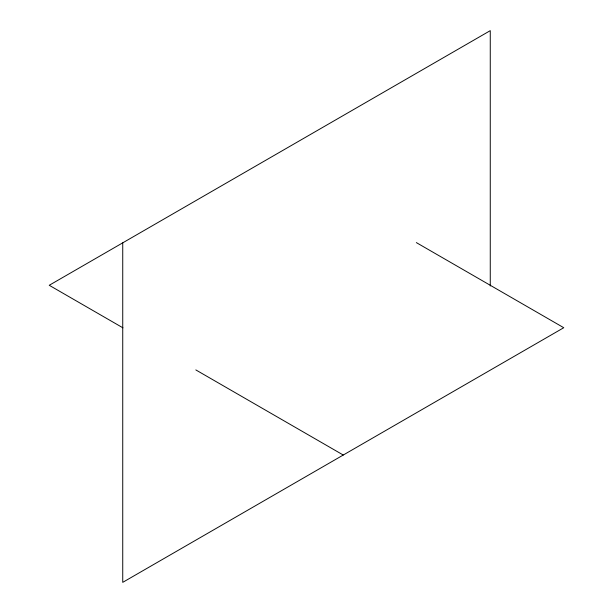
<?xml version="1.0" encoding="UTF-8"?>
<svg xmlns="http://www.w3.org/2000/svg" width="613" height="613" viewBox="0 0 613 613"><rect width="100%" height="100%" fill="white"/><g stroke="black" fill="none" stroke-linecap="round" stroke-linejoin="round"><path stroke-width="0.92" d="M416.342 242.602L563.768 327.717L122.738 582.35L122.738 242.84M122.945 327.84L49.232 285.283L490.262 30.65L490.262 286.003M195.831 369.915L343.249 455.03"/></g></svg>
